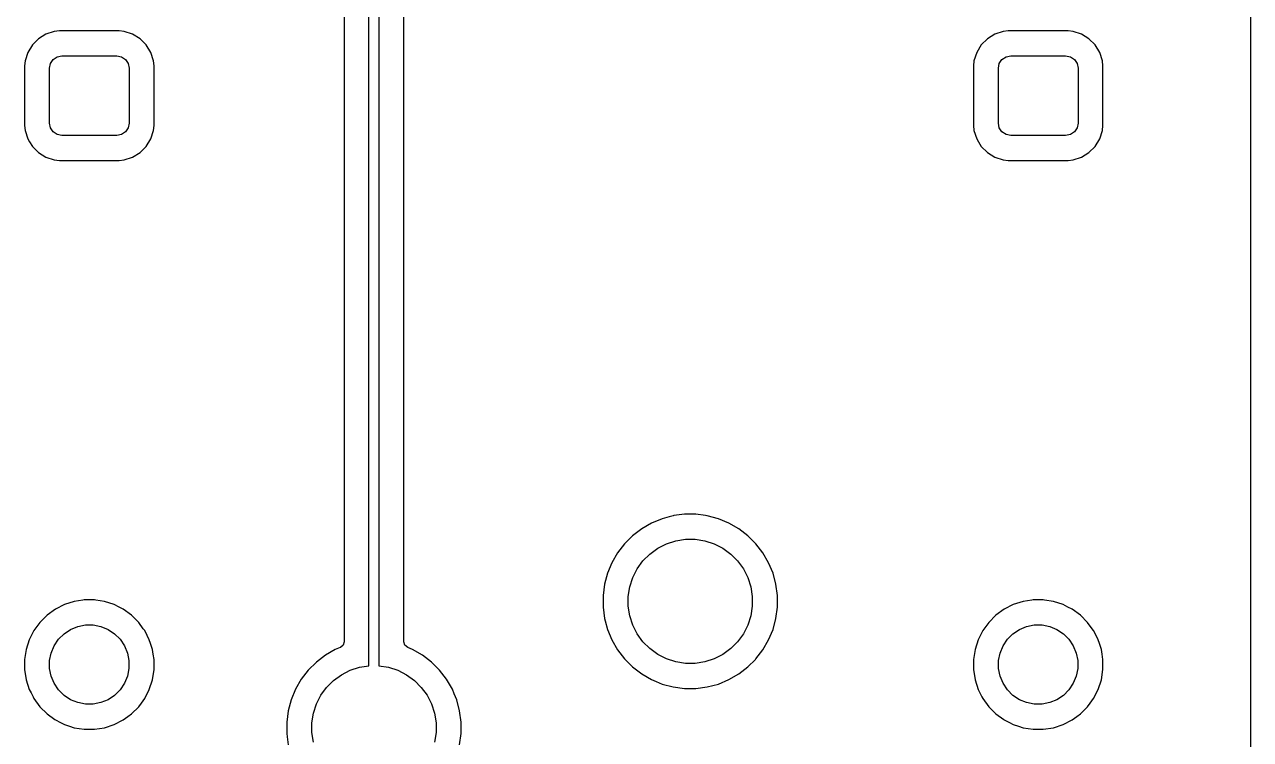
# Model space of a CAD drawing. Extents: x 72 to 176, y -104 to -43.
# Drawn here: x 151.1 to 175.71, y -71.51 to -57.15 of the extents above; entities that cross this region are included whole.
import ezdxf

# ---------------------------------------------------------------- set-up
doc = ezdxf.new("R2010")
doc.units = 0
doc.layers.add('BLACK', color=7, linetype='CONTINUOUS')

msp = doc.modelspace()

# ---------------------------------------------------------------- linework, layer by layer
at = {"layer": 'BLACK', "linetype": 'CONTINUOUS'}
for p, q in [((175.712, -43.487), (175.712, -104.1505)), ((158.015, -70.032908), (158.015, -53.474591)), ((158.215, -53.474591), (158.215, -70.032908)), ((158.7155, -57.978733), (158.7155, -54.621236)), ((157.5145, -55.89315), (157.5145, -69.549903)), ((151.530663, -57.343937), (151.381342, -57.436039)), ((151.530668, -57.343935), (151.530663, -57.343937)), ((151.6972, -57.288751), (151.530668, -57.343935)), ((151.697203, -57.28875), (151.6972, -57.288751)), ((151.799981, -57.278251), (151.697203, -57.28875)), ((151.799998, -57.27825), (151.799981, -57.278251)), ((153.00001, -57.27825), (151.799998, -57.27825)), ((153.102795, -57.28875), (153.00001, -57.27825)), ((153.102797, -57.288751), (153.102795, -57.28875)), ((153.269334, -57.343936), (153.102797, -57.288751)), ((153.418656, -57.436038), (153.269334, -57.343936)), ((170.580663, -57.343937), (170.431342, -57.436039)), ((170.580668, -57.343935), (170.580663, -57.343937)), ((170.7472, -57.288751), (170.580668, -57.343935)), ((170.747203, -57.28875), (170.7472, -57.288751)), ((170.849981, -57.278251), (170.747203, -57.28875)), ((170.849998, -57.27825), (170.849981, -57.278251)), ((172.05001, -57.27825), (170.849998, -57.27825)), ((172.152795, -57.28875), (172.05001, -57.27825)), ((172.152797, -57.288751), (172.152795, -57.28875)), ((172.319334, -57.343936), (172.152797, -57.288751)), ((172.468656, -57.436038), (172.319334, -57.343936)), ((151.257289, -57.560092), (151.165187, -57.709413)), ((151.381342, -57.436039), (151.257289, -57.560092)), ((153.542712, -57.560094), (153.418656, -57.436038)), ((153.634814, -57.709416), (153.542712, -57.560094)), ((170.307289, -57.560092), (170.215187, -57.709413)), ((170.431342, -57.436039), (170.307289, -57.560092)), ((172.592712, -57.560094), (172.468656, -57.436038)), ((172.684814, -57.709416), (172.592712, -57.560094)), ((151.165186, -57.709416), (151.110001, -57.875953)), ((151.165187, -57.709413), (151.165186, -57.709416)), ((151.673223, -57.851973), (151.754329, -57.79778)), ((151.754329, -57.79778), (151.85, -57.77875)), ((151.85, -57.77875), (152.95, -57.77875)), ((152.95, -57.77875), (153.045671, -57.79778)), ((153.045671, -57.79778), (153.126777, -57.851973)), ((153.689999, -57.875953), (153.634814, -57.709416)), ((170.215186, -57.709416), (170.160001, -57.875953)), ((170.215187, -57.709413), (170.215186, -57.709416)), ((170.723223, -57.851973), (170.804329, -57.79778)), ((170.804329, -57.79778), (170.9, -57.77875)), ((170.9, -57.77875), (172, -57.77875)), ((172, -57.77875), (172.095671, -57.79778)), ((172.095671, -57.79778), (172.176777, -57.851973)), ((172.739999, -57.875953), (172.684814, -57.709416)), ((151.11, -57.875954), (151.0995, -57.978733)), ((151.0995, -57.978733), (151.0995, -59.178751)), ((151.110001, -57.875954), (151.11, -57.875954)), ((151.110001, -57.875953), (151.110001, -57.875954)), ((151.6, -58.02875), (151.61903, -57.933079)), ((151.6, -59.12875), (151.6, -58.02875)), ((151.61903, -57.933079), (151.673223, -57.851973)), ((153.126777, -57.851973), (153.18097, -57.933079)), ((153.18097, -57.933079), (153.2, -58.02875)), ((153.2, -58.02875), (153.2, -59.12875)), ((153.700499, -57.978742), (153.689999, -57.875953)), ((153.7005, -59.178759), (153.700499, -57.978742)), ((158.7155, -68.624008), (158.7155, -57.978733)), ((170.16, -57.875954), (170.1495, -57.978733)), ((170.1495, -57.978733), (170.1495, -59.178751)), ((170.160001, -57.875954), (170.16, -57.875954)), ((170.160001, -57.875953), (170.160001, -57.875954)), ((170.65, -58.02875), (170.66903, -57.933079)), ((170.65, -59.12875), (170.65, -58.02875)), ((170.66903, -57.933079), (170.723223, -57.851973)), ((172.176777, -57.851973), (172.23097, -57.933079)), ((172.23097, -57.933079), (172.25, -58.02875)), ((172.25, -58.02875), (172.25, -59.12875)), ((172.750499, -57.978742), (172.739999, -57.875953)), ((172.7505, -59.178759), (172.750499, -57.978742)), ((151.0995, -59.178751), (151.099501, -59.178768)), ((151.099501, -59.178768), (151.11, -59.281546)), ((151.11, -59.281546), (151.110001, -59.281549)), ((151.110001, -59.281549), (151.165185, -59.448081)), ((151.61903, -59.224421), (151.6, -59.12875)), ((151.673223, -59.305527), (151.61903, -59.224421)), ((151.754329, -59.35972), (151.673223, -59.305527)), ((153.126777, -59.305527), (153.045671, -59.35972)), ((153.18097, -59.224421), (153.126777, -59.305527)), ((153.2, -59.12875), (153.18097, -59.224421)), ((153.634814, -59.448084), (153.689999, -59.281547)), ((153.689999, -59.281547), (153.7005, -59.178759)), ((170.1495, -59.178751), (170.149501, -59.178768)), ((170.149501, -59.178768), (170.16, -59.281546)), ((170.16, -59.281546), (170.160001, -59.281549)), ((170.160001, -59.281549), (170.215185, -59.448081)), ((170.66903, -59.224421), (170.65, -59.12875)), ((170.723223, -59.305527), (170.66903, -59.224421)), ((170.804329, -59.35972), (170.723223, -59.305527)), ((172.176777, -59.305527), (172.095671, -59.35972)), ((172.23097, -59.224421), (172.176777, -59.305527)), ((172.25, -59.12875), (172.23097, -59.224421)), ((172.684814, -59.448084), (172.739999, -59.281547)), ((172.739999, -59.281547), (172.7505, -59.178759)), ((151.165185, -59.448081), (151.165187, -59.448086)), ((151.165187, -59.448086), (151.200069, -59.504638)), ((151.200069, -59.504638), (151.257288, -59.597406)), ((151.85, -59.37875), (151.754329, -59.35972)), ((152.95, -59.37875), (151.85, -59.37875)), ((153.045671, -59.35972), (152.95, -59.37875)), ((153.542712, -59.597406), (153.634814, -59.448084)), ((170.215185, -59.448081), (170.215187, -59.448086)), ((170.215187, -59.448086), (170.250069, -59.504638)), ((170.250069, -59.504638), (170.307288, -59.597406)), ((170.9, -59.37875), (170.804329, -59.35972)), ((172, -59.37875), (170.9, -59.37875)), ((172.095671, -59.35972), (172, -59.37875)), ((172.592712, -59.597406), (172.684814, -59.448084)), ((151.257288, -59.597406), (151.381344, -59.721462)), ((151.381344, -59.721462), (151.530666, -59.813564)), ((153.269334, -59.813564), (153.418656, -59.721462)), ((153.418656, -59.721462), (153.542712, -59.597406)), ((170.307288, -59.597406), (170.431344, -59.721462)), ((170.431344, -59.721462), (170.580666, -59.813564)), ((172.319334, -59.813564), (172.468656, -59.721462)), ((172.468656, -59.721462), (172.592712, -59.597406)), ((151.530666, -59.813564), (151.697203, -59.868749)), ((151.697203, -59.868749), (151.799991, -59.87925)), ((151.799991, -59.87925), (153.000008, -59.879249)), ((153.000008, -59.879249), (153.102797, -59.868749)), ((153.102797, -59.868749), (153.269334, -59.813564)), ((170.580666, -59.813564), (170.747203, -59.868749)), ((170.747203, -59.868749), (170.849991, -59.87925)), ((170.849991, -59.87925), (172.050008, -59.879249)), ((172.050008, -59.879249), (172.152797, -59.868749)), ((172.152797, -59.868749), (172.319334, -59.813564)), ((163.689109, -67.165407), (163.490382, -67.280142)), ((163.689123, -67.1654), (163.689109, -67.165407)), ((163.901112, -67.077592), (163.689123, -67.1654)), ((164.038555, -67.040765), (163.901112, -67.077592)), ((164.122762, -67.018202), (164.038555, -67.040765)), ((164.133715, -67.016759), (164.122762, -67.018202)), ((164.350258, -66.98825), (164.133715, -67.016759)), ((164.350266, -66.98825), (164.350258, -66.98825)), ((164.579734, -66.98825), (164.350266, -66.98825)), ((164.579741, -66.98825), (164.579734, -66.98825)), ((164.769215, -67.013196), (164.579741, -66.98825)), ((164.807238, -67.018202), (164.769215, -67.013196)), ((165.028887, -67.077592), (164.807238, -67.018202)), ((165.240876, -67.1654), (165.028887, -67.077592)), ((165.24089, -67.165407), (165.240876, -67.1654)), ((165.439617, -67.280142), (165.24089, -67.165407)), ((163.308338, -67.419831), (163.146081, -67.582088)), ((163.490382, -67.280142), (163.308338, -67.419831)), ((165.621661, -67.419831), (165.439617, -67.280142)), ((165.62167, -67.419839), (165.621661, -67.419831)), ((165.783911, -67.58208), (165.62167, -67.419839)), ((163.146081, -67.582088), (163.006392, -67.764132)), ((163.65319, -67.788243), (163.811877, -67.67295)), ((163.811877, -67.67295), (163.986646, -67.583901)), ((163.986646, -67.583901), (164.173193, -67.523288)), ((164.173193, -67.523288), (164.366926, -67.492603)), ((164.366926, -67.492603), (164.563074, -67.492603)), ((164.563074, -67.492603), (164.756807, -67.523288)), ((164.756807, -67.523288), (164.943354, -67.583901)), ((164.943354, -67.583901), (165.118123, -67.67295)), ((165.118123, -67.67295), (165.27681, -67.788243)), ((165.783918, -67.582088), (165.783911, -67.58208)), ((165.923607, -67.764132), (165.783918, -67.582088)), ((163.006392, -67.764132), (162.891657, -67.962859)), ((163.3992, -68.085627), (163.514493, -67.92694)), ((163.514493, -67.92694), (163.65319, -67.788243)), ((165.27681, -67.788243), (165.415507, -67.92694)), ((165.415507, -67.92694), (165.5308, -68.085627)), ((165.923608, -67.764135), (165.923607, -67.764132)), ((165.923611, -67.764138), (165.923608, -67.764135)), ((166.038344, -67.962862), (165.923611, -67.764138)), ((162.803842, -68.174862), (162.744453, -68.396509)), ((162.89165, -67.962873), (162.803842, -68.174862)), ((162.891657, -67.962859), (162.89165, -67.962873)), ((163.310151, -68.260396), (163.3992, -68.085627)), ((165.5308, -68.085627), (165.619849, -68.260396)), ((166.126158, -68.174863), (166.038344, -67.962862)), ((166.185548, -68.396512), (166.126158, -68.174863)), ((162.744451, -68.39652), (162.7145, -68.624008)), ((162.744453, -68.396509), (162.744451, -68.39652)), ((163.249538, -68.446943), (163.310151, -68.260396)), ((165.619849, -68.260396), (165.680462, -68.446943)), ((166.2155, -68.624016), (166.185548, -68.396512)), ((158.7155, -69.549903), (158.7155, -68.624008)), ((162.7145, -68.624008), (162.7145, -68.853491)), ((163.218853, -68.640676), (163.249538, -68.446943)), ((163.218853, -68.836824), (163.218853, -68.640676)), ((165.680462, -68.446943), (165.711147, -68.640676)), ((165.711147, -68.640676), (165.711147, -68.836824)), ((166.2155, -68.853484), (166.2155, -68.624016)), ((151.718386, -68.896465), (151.552786, -69.016778)), ((151.900776, -68.803531), (151.718386, -68.896465)), ((152.095465, -68.740272), (151.900776, -68.803531)), ((152.273329, -68.712101), (152.095465, -68.740272)), ((152.297648, -68.70825), (152.273329, -68.712101)), ((152.502352, -68.70825), (152.297648, -68.70825)), ((152.529995, -68.712628), (152.502352, -68.70825)), ((152.704534, -68.740272), (152.529995, -68.712628)), ((152.899223, -68.803531), (152.704534, -68.740272)), ((152.997273, -68.853491), (152.899223, -68.803531)), ((153.08161, -68.896463), (152.997273, -68.853491)), ((153.081612, -68.896464), (153.08161, -68.896463)), ((153.081613, -68.896465), (153.081612, -68.896464)), ((153.247213, -69.016778), (153.081613, -68.896465)), ((162.7145, -68.853491), (162.729787, -68.969598)), ((163.249538, -69.030557), (163.218853, -68.836824)), ((165.711147, -68.836824), (165.680462, -69.030557)), ((166.185548, -69.080988), (166.2155, -68.853484)), ((170.768386, -68.896465), (170.602786, -69.016778)), ((170.950776, -68.803531), (170.768386, -68.896465)), ((171.145465, -68.740272), (170.950776, -68.803531)), ((171.323329, -68.712101), (171.145465, -68.740272)), ((171.347648, -68.70825), (171.323329, -68.712101)), ((171.552352, -68.70825), (171.347648, -68.70825)), ((171.579995, -68.712628), (171.552352, -68.70825)), ((171.754534, -68.740272), (171.579995, -68.712628)), ((171.949223, -68.803531), (171.754534, -68.740272)), ((172.047273, -68.853491), (171.949223, -68.803531)), ((172.13161, -68.896463), (172.047273, -68.853491)), ((172.131612, -68.896464), (172.13161, -68.896463)), ((172.131613, -68.896465), (172.131612, -68.896464)), ((172.297213, -69.016778), (172.131613, -68.896465)), ((151.552786, -69.016778), (151.408028, -69.161536)), ((153.391971, -69.161536), (153.247213, -69.016778)), ((162.729787, -68.969598), (162.744452, -69.080988)), ((162.744452, -69.080988), (162.757137, -69.12833)), ((162.757137, -69.12833), (162.803842, -69.302637)), ((163.310151, -69.217104), (163.249538, -69.030557)), ((165.680462, -69.030557), (165.619849, -69.217104)), ((166.126158, -69.302637), (166.185548, -69.080988)), ((170.602786, -69.016778), (170.458028, -69.161536)), ((172.441971, -69.161536), (172.297213, -69.016778)), ((151.287715, -69.327136), (151.194781, -69.509526)), ((151.408028, -69.161536), (151.287715, -69.327136)), ((151.781592, -69.501235), (151.892485, -69.390342)), ((151.892485, -69.390342), (152.022883, -69.303213)), ((152.022883, -69.303213), (152.167772, -69.243198)), ((152.167772, -69.243198), (152.321586, -69.212602)), ((152.321586, -69.212602), (152.478414, -69.212602)), ((152.478414, -69.212602), (152.632228, -69.243198)), ((152.632228, -69.243198), (152.777117, -69.303213)), ((152.777117, -69.303213), (152.907515, -69.390342)), ((152.907515, -69.390342), (153.018408, -69.501235)), ((153.483876, -69.288035), (153.391971, -69.161536)), ((153.512287, -69.32714), (153.483876, -69.288035)), ((153.562131, -69.424964), (153.512287, -69.32714)), ((162.803842, -69.302637), (162.89165, -69.514626)), ((163.3992, -69.391873), (163.310151, -69.217104)), ((163.514493, -69.55056), (163.3992, -69.391873)), ((165.5308, -69.391873), (165.415507, -69.55056)), ((165.619849, -69.217104), (165.5308, -69.391873)), ((166.038344, -69.514638), (166.126158, -69.302637)), ((170.337715, -69.327136), (170.244781, -69.509526)), ((170.458028, -69.161536), (170.337715, -69.327136)), ((170.831592, -69.501235), (170.942485, -69.390342)), ((170.942485, -69.390342), (171.072883, -69.303213)), ((171.072883, -69.303213), (171.217772, -69.243198)), ((171.217772, -69.243198), (171.371586, -69.212602)), ((171.371586, -69.212602), (171.528414, -69.212602)), ((171.528414, -69.212602), (171.682228, -69.243198)), ((171.682228, -69.243198), (171.827117, -69.303213)), ((171.827117, -69.303213), (171.957515, -69.390342)), ((171.957515, -69.390342), (172.068408, -69.501235)), ((172.533876, -69.288035), (172.441971, -69.161536)), ((172.562287, -69.32714), (172.533876, -69.288035)), ((172.612131, -69.424964), (172.562287, -69.32714)), ((151.194781, -69.509526), (151.131522, -69.704215)), ((151.634448, -69.776522), (151.694463, -69.631633)), ((151.694463, -69.631633), (151.781592, -69.501235)), ((153.018408, -69.501235), (153.105537, -69.631633)), ((153.105537, -69.631633), (153.165552, -69.776522)), ((153.605218, -69.509526), (153.562131, -69.424964)), ((153.605218, -69.509528), (153.605218, -69.509526)), ((153.60522, -69.509531), (153.605218, -69.509528)), ((153.629324, -69.583716), (153.60522, -69.509531)), ((153.668477, -69.704215), (153.629324, -69.583716)), ((157.494815, -69.616942), (157.442011, -69.662697)), ((157.5145, -69.549903), (157.494815, -69.616942)), ((158.715579, -69.554327), (158.7155, -69.549903)), ((158.737643, -69.620622), (158.715579, -69.554327)), ((158.792045, -69.664463), (158.737643, -69.620622)), ((162.89165, -69.514626), (162.891657, -69.51464)), ((162.891657, -69.51464), (163.006392, -69.713367)), ((163.65319, -69.689257), (163.514493, -69.55056)), ((165.415507, -69.55056), (165.27681, -69.689257)), ((165.923611, -69.713362), (166.038344, -69.514638)), ((170.244781, -69.509526), (170.181522, -69.704215)), ((170.684448, -69.776522), (170.744463, -69.631633)), ((170.744463, -69.631633), (170.831592, -69.501235)), ((172.068408, -69.501235), (172.155537, -69.631633)), ((172.155537, -69.631633), (172.215552, -69.776522)), ((172.655218, -69.509526), (172.612131, -69.424964)), ((172.655218, -69.509528), (172.655218, -69.509526)), ((172.65522, -69.509531), (172.655218, -69.509528)), ((172.679324, -69.583716), (172.65522, -69.509531)), ((172.718477, -69.704215), (172.679324, -69.583716)), ((151.131522, -69.704215), (151.0995, -69.906398)), ((151.603852, -69.930336), (151.634448, -69.776522)), ((153.165552, -69.776522), (153.196148, -69.930336)), ((153.683923, -69.801735), (153.668477, -69.704215)), ((153.7005, -69.906398), (153.683923, -69.801735)), ((157.140382, -69.820142), (156.958338, -69.959831)), ((157.339101, -69.705411), (157.140382, -69.820142)), ((157.339109, -69.705407), (157.339101, -69.705411)), ((157.339112, -69.705406), (157.339109, -69.705407)), ((157.437963, -69.664459), (157.339112, -69.705406)), ((157.442011, -69.662697), (157.437963, -69.664459)), ((158.890888, -69.705406), (158.792045, -69.664463)), ((158.890893, -69.705409), (158.890888, -69.705406)), ((158.890898, -69.705411), (158.890893, -69.705409)), ((159.089617, -69.820142), (158.890898, -69.705411)), ((159.271661, -69.959831), (159.089617, -69.820142)), ((163.006392, -69.713367), (163.146081, -69.895411)), ((163.146081, -69.895411), (163.146089, -69.89542)), ((163.146089, -69.89542), (163.30833, -70.057661)), ((163.811877, -69.80455), (163.65319, -69.689257)), ((163.986646, -69.893599), (163.811877, -69.80455)), ((164.173193, -69.954212), (163.986646, -69.893599)), ((164.943354, -69.893599), (164.756807, -69.954212)), ((165.118123, -69.80455), (164.943354, -69.893599)), ((165.27681, -69.689257), (165.118123, -69.80455)), ((165.772932, -69.906398), (165.78391, -69.89542)), ((165.78391, -69.89542), (165.783919, -69.895411)), ((165.783919, -69.895411), (165.923611, -69.713362)), ((170.181522, -69.704215), (170.1495, -69.906398)), ((170.653852, -69.930336), (170.684448, -69.776522)), ((172.215552, -69.776522), (172.246148, -69.930336)), ((172.733923, -69.801735), (172.718477, -69.704215)), ((172.7505, -69.906398), (172.733923, -69.801735)), ((151.0995, -69.906398), (151.0995, -70.111101)), ((151.0995, -70.111101), (151.131522, -70.313284)), ((151.603852, -70.087164), (151.603852, -69.930336)), ((151.634448, -70.240978), (151.603852, -70.087164)), ((153.196148, -70.087164), (153.165552, -70.240978)), ((153.196148, -69.930336), (153.196148, -70.087164)), ((153.668477, -70.313284), (153.7005, -70.111102)), ((153.7005, -70.111102), (153.7005, -69.906398)), ((156.796081, -70.122088), (156.656392, -70.304132)), ((156.958338, -69.959831), (156.796081, -70.122088)), ((157.461877, -70.21295), (157.636646, -70.123901)), ((157.636646, -70.123901), (157.823193, -70.063288)), ((157.823193, -70.063288), (158.015, -70.032908)), ((158.215, -70.032908), (158.406807, -70.063288)), ((158.406807, -70.063288), (158.593354, -70.123901)), ((158.593354, -70.123901), (158.768123, -70.21295)), ((159.27167, -69.959839), (159.271661, -69.959831)), ((159.433911, -70.12208), (159.27167, -69.959839)), ((159.433918, -70.122088), (159.433911, -70.12208)), ((159.573607, -70.304132), (159.433918, -70.122088)), ((163.30833, -70.057661), (163.308338, -70.057668)), ((163.308338, -70.057668), (163.490382, -70.197357)), ((164.366926, -69.984897), (164.173193, -69.954212)), ((164.563074, -69.984897), (164.366926, -69.984897)), ((164.756807, -69.954212), (164.563074, -69.984897)), ((165.439612, -70.197361), (165.621661, -70.057669)), ((165.621661, -70.057669), (165.621665, -70.057664)), ((165.621665, -70.057664), (165.62167, -70.057661)), ((165.62167, -70.057661), (165.772932, -69.906398)), ((170.1495, -69.906398), (170.1495, -70.111101)), ((170.1495, -70.111101), (170.181522, -70.313284)), ((170.653852, -70.087164), (170.653852, -69.930336)), ((170.684448, -70.240978), (170.653852, -70.087164)), ((172.246148, -70.087164), (172.215552, -70.240978)), ((172.246148, -69.930336), (172.246148, -70.087164)), ((172.718477, -70.313284), (172.7505, -70.111102)), ((172.7505, -70.111102), (172.7505, -69.906398)), ((151.131522, -70.313284), (151.194781, -70.507973)), ((151.694463, -70.385867), (151.634448, -70.240978)), ((151.781592, -70.516265), (151.694463, -70.385867)), ((153.105537, -70.385867), (153.018408, -70.516265)), ((153.165552, -70.240978), (153.105537, -70.385867)), ((153.60522, -70.507969), (153.668477, -70.313284)), ((156.656392, -70.304132), (156.541657, -70.502859)), ((157.164493, -70.46694), (157.30319, -70.328243)), ((157.30319, -70.328243), (157.461877, -70.21295)), ((158.768123, -70.21295), (158.92681, -70.328243)), ((158.92681, -70.328243), (159.065507, -70.46694)), ((159.573608, -70.304135), (159.573607, -70.304132)), ((159.573611, -70.304138), (159.573608, -70.304135)), ((159.688344, -70.502862), (159.573611, -70.304138)), ((163.490382, -70.197357), (163.490385, -70.197358)), ((163.490385, -70.197358), (163.490388, -70.197361)), ((163.490388, -70.197361), (163.689112, -70.312094)), ((163.689112, -70.312094), (163.689117, -70.312096)), ((163.689117, -70.312096), (163.689123, -70.312099)), ((163.689123, -70.312099), (163.78048, -70.34994)), ((163.78048, -70.34994), (163.901113, -70.399908)), ((165.028887, -70.399908), (165.240888, -70.312094)), ((165.240888, -70.312094), (165.439612, -70.197361)), ((170.181522, -70.313284), (170.244781, -70.507973)), ((170.744463, -70.385867), (170.684448, -70.240978)), ((170.831592, -70.516265), (170.744463, -70.385867)), ((172.155537, -70.385867), (172.068408, -70.516265)), ((172.215552, -70.240978), (172.155537, -70.385867)), ((172.65522, -70.507969), (172.718477, -70.313284)), ((151.194781, -70.507973), (151.230325, -70.57773)), ((151.230325, -70.57773), (151.27057, -70.656716)), ((151.892485, -70.627158), (151.781592, -70.516265)), ((152.022883, -70.714287), (151.892485, -70.627158)), ((152.907515, -70.627158), (152.777117, -70.714287)), ((153.018408, -70.516265), (152.907515, -70.627158)), ((153.512287, -70.69036), (153.60522, -70.507969)), ((156.54165, -70.502873), (156.453842, -70.714862)), ((156.541657, -70.502859), (156.54165, -70.502873)), ((156.960151, -70.800396), (157.0492, -70.625627)), ((157.0492, -70.625627), (157.164493, -70.46694)), ((159.065507, -70.46694), (159.1808, -70.625627)), ((159.1808, -70.625627), (159.269849, -70.800396)), ((159.688346, -70.502867), (159.688344, -70.502862)), ((159.688349, -70.502873), (159.688346, -70.502867)), ((159.72619, -70.59423), (159.688349, -70.502873)), ((159.776158, -70.714863), (159.72619, -70.59423)), ((163.901113, -70.399908), (164.122762, -70.459298)), ((164.122762, -70.459298), (164.350266, -70.48925)), ((164.350266, -70.48925), (164.350273, -70.48925)), ((164.350273, -70.48925), (164.579727, -70.48925)), ((164.579727, -70.48925), (164.579734, -70.48925)), ((164.579734, -70.48925), (164.807238, -70.459298)), ((164.807238, -70.459298), (165.028887, -70.399908)), ((170.244781, -70.507973), (170.280325, -70.57773)), ((170.280325, -70.57773), (170.32057, -70.656716)), ((170.942485, -70.627158), (170.831592, -70.516265)), ((171.072883, -70.714287), (170.942485, -70.627158)), ((171.957515, -70.627158), (171.827117, -70.714287)), ((172.068408, -70.516265), (171.957515, -70.627158)), ((172.562287, -70.69036), (172.65522, -70.507969)), ((151.27057, -70.656716), (151.287715, -70.690363)), ((151.287715, -70.690363), (151.408028, -70.855963)), ((151.408028, -70.855963), (151.552786, -71.000721)), ((152.167772, -70.774302), (152.022883, -70.714287)), ((152.321586, -70.804898), (152.167772, -70.774302)), ((152.478414, -70.804898), (152.321586, -70.804898)), ((152.632228, -70.774302), (152.478414, -70.804898)), ((152.777117, -70.714287), (152.632228, -70.774302)), ((153.247219, -71.000716), (153.391966, -70.855969)), ((153.391966, -70.855969), (153.391968, -70.855965)), ((153.391968, -70.855965), (153.391971, -70.855963)), ((153.391971, -70.855963), (153.444732, -70.78334)), ((153.444732, -70.78334), (153.512287, -70.69036)), ((156.453842, -70.714862), (156.394453, -70.936509)), ((156.899538, -70.986943), (156.960151, -70.800396)), ((159.269849, -70.800396), (159.330462, -70.986943)), ((159.835548, -70.936512), (159.776158, -70.714863)), ((170.32057, -70.656716), (170.337715, -70.690363)), ((170.337715, -70.690363), (170.458028, -70.855963)), ((170.458028, -70.855963), (170.602786, -71.000721)), ((171.217772, -70.774302), (171.072883, -70.714287)), ((171.371586, -70.804898), (171.217772, -70.774302)), ((171.528414, -70.804898), (171.371586, -70.804898)), ((171.682228, -70.774302), (171.528414, -70.804898)), ((171.827117, -70.714287), (171.682228, -70.774302)), ((172.297219, -71.000716), (172.441966, -70.855969)), ((172.441966, -70.855969), (172.441968, -70.855965)), ((172.441968, -70.855965), (172.441971, -70.855963)), ((172.441971, -70.855963), (172.494732, -70.78334)), ((172.494732, -70.78334), (172.562287, -70.69036)), ((151.552786, -71.000721), (151.707749, -71.113306)), ((151.707749, -71.113306), (151.71839, -71.121037)), ((151.71839, -71.121037), (151.824084, -71.174891)), ((152.899219, -71.21397), (153.08161, -71.121037)), ((153.08161, -71.121037), (153.176421, -71.052153)), ((153.176421, -71.052153), (153.247213, -71.000721)), ((153.247213, -71.000721), (153.247215, -71.000718)), ((153.247215, -71.000718), (153.247219, -71.000716)), ((156.394451, -70.93652), (156.3645, -71.164008)), ((156.394453, -70.936509), (156.394451, -70.93652)), ((156.868853, -71.180676), (156.899538, -70.986943)), ((159.330462, -70.986943), (159.361147, -71.180676)), ((159.8655, -71.164016), (159.835548, -70.936512)), ((170.602786, -71.000721), (170.757749, -71.113306)), ((170.757749, -71.113306), (170.76839, -71.121037)), ((170.76839, -71.121037), (170.874084, -71.174891)), ((171.949219, -71.21397), (172.13161, -71.121037)), ((172.13161, -71.121037), (172.226421, -71.052153)), ((172.226421, -71.052153), (172.297213, -71.000721)), ((172.297213, -71.000721), (172.297215, -71.000718)), ((172.297215, -71.000718), (172.297219, -71.000716)), ((151.824084, -71.174891), (151.900776, -71.213968)), ((151.900776, -71.213968), (151.900778, -71.213968)), ((151.900778, -71.213968), (151.900781, -71.21397)), ((151.900781, -71.21397), (152.005137, -71.247877)), ((152.005137, -71.247877), (152.095465, -71.277227)), ((152.095465, -71.277227), (152.196557, -71.293238)), ((152.196557, -71.293238), (152.297648, -71.30925)), ((152.297648, -71.30925), (152.297649, -71.30925)), ((152.297649, -71.30925), (152.502351, -71.30925)), ((152.502351, -71.30925), (152.502352, -71.30925)), ((152.502352, -71.30925), (152.704534, -71.277227)), ((152.704534, -71.277227), (152.899219, -71.21397)), ((156.3645, -71.164008), (156.3645, -71.393491)), ((156.868853, -71.376824), (156.868853, -71.180676)), ((159.361147, -71.180676), (159.361147, -71.376824)), ((159.8655, -71.393484), (159.8655, -71.164016)), ((170.874084, -71.174891), (170.950776, -71.213968)), ((170.950776, -71.213968), (170.950778, -71.213968)), ((170.950778, -71.213968), (170.950781, -71.21397)), ((170.950781, -71.21397), (171.055137, -71.247877)), ((171.055137, -71.247877), (171.145465, -71.277227)), ((171.145465, -71.277227), (171.246557, -71.293238)), ((171.246557, -71.293238), (171.347648, -71.30925)), ((171.347648, -71.30925), (171.347649, -71.30925)), ((171.347649, -71.30925), (171.552351, -71.30925)), ((171.552351, -71.30925), (171.552352, -71.30925)), ((171.552352, -71.30925), (171.754534, -71.277227)), ((171.754534, -71.277227), (171.949219, -71.21397)), ((156.3645, -71.393491), (156.373319, -71.460473)), ((156.373319, -71.460473), (156.394452, -71.620988)), ((156.899538, -71.570557), (156.868853, -71.376824)), ((159.361147, -71.376824), (159.330462, -71.570557)), ((159.835548, -71.620988), (159.8655, -71.393484))]:
    msp.add_line(p, q, dxfattribs=at)

doc.saveas('drawing.dxf')
